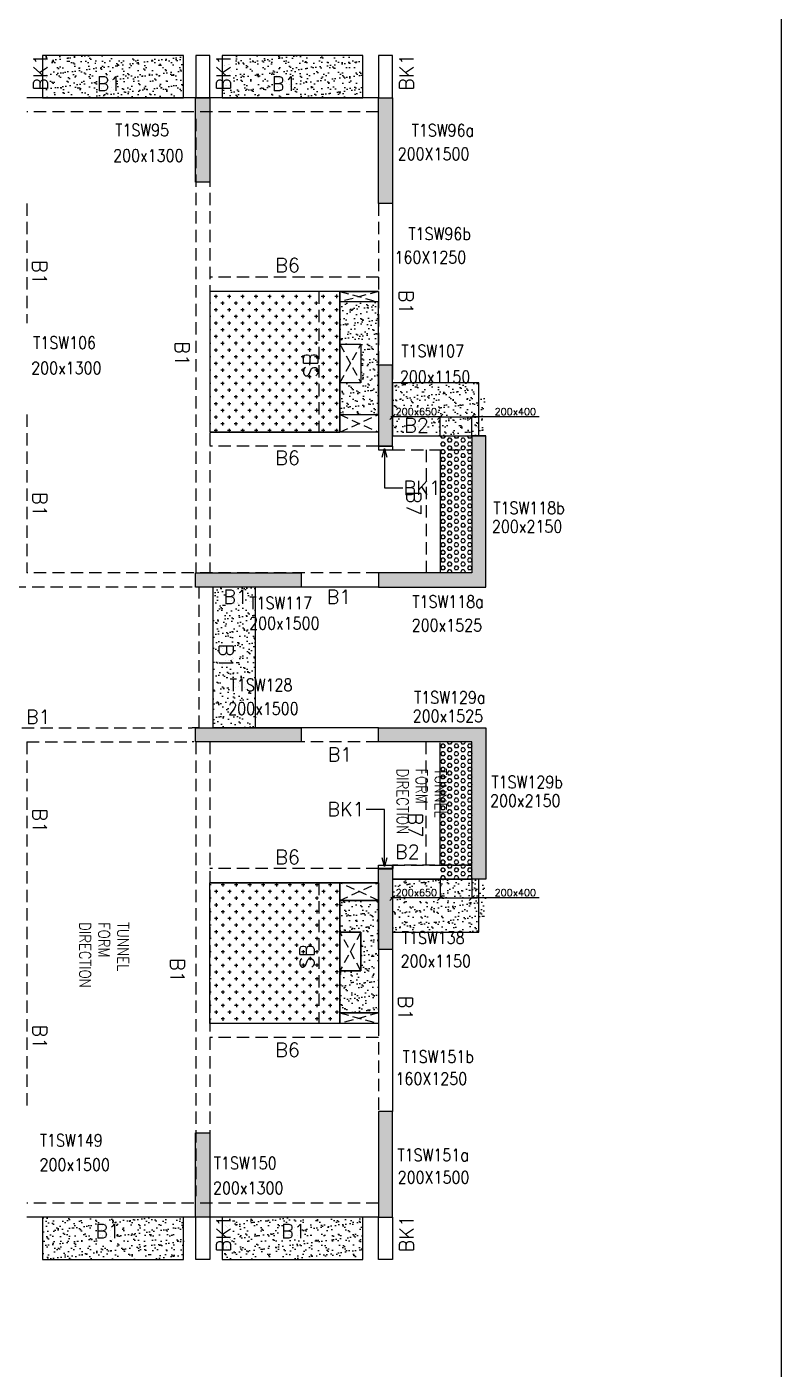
# Model space of a CAD drawing. Header units: millimetres. Extents: x 1078357 to 2594950, y -5122486 to -4636555.
# Drawn here: x 2249430 to 2260152, y -4676212 to -4657145 of the extents above; entities that cross this region are included whole.
import ezdxf

# ---------------------------------------------------------------- set-up
doc = ezdxf.new("R2010")
doc.units = ezdxf.units.MM
doc.header["$PDMODE"] = 35
for name, pattern in [('CONTINOUS', [0]), ('HIDDEN', [0.375, 0.25, -0.125]), ('New Retail block$0$CONTINOUS', [0])]:
    doc.linetypes.add(name, pattern=pattern)
doc.layers.get('0').update_dxf_attribs({"lineweight": 0})
doc.layers.get('Defpoints').update_dxf_attribs({"lineweight": 0})
for name, color, linetype, lineweight in [('A-_ANOTDIMA_D-', 6, 'Continuous', 13), ('Boundary', 40, 'Continuous', 30), ('COL. NO.', 30, 'Continuous', 25), ('COL. SIZE', 7, 'Continuous', 25), ('DIM', 9, 'Continuous', 25), ('HATCH', 8, 'Continuous', 30)]:
    doc.layers.add(name, color=color, linetype=linetype, lineweight=lineweight)
for name, color, linetype in [('B-200x325', 201, 'HIDDEN'), ('B-200x400', 44, 'HIDDEN'), ('DROP SLAB', 8, 'Continuous'), ('S-BEAM', 3, 'HIDDEN'), ('S-BEAM NO.', 6, 'Continuous'), ('S-COLUMN', 1, 'Continuous'), ('S-CUTOUT', 8, 'HIDDEN'), ('S-SLAB-PROJECTION', 54, 'New Retail block$0$CONTINOUS'), ('SLAB FOLD', 8, 'Continuous'), ('TEXT', 7, 'Continuous')]:
    doc.layers.add(name, color=color, linetype=linetype)
doc.styles.add('Roman', font='romans')
doc.styles.add('ROMANS', font='romans.shx', dxfattribs={"width": 0.85})
doc.dimstyles.new('HARESH', dxfattribs={"dimtxt": 150, "dimasz": 75, "dimexe": 0, "dimexo": 0, "dimgap": 25, "dimtad": 1, "dimdec": 0, "dimdsep": 46, "dimtxsty": 'Roman', "dimblk": 'OBLIQUE', "dimcen": 225, "dimdle": 25, "dimclrd": 2, "dimclre": 2, "dimclrt": 7, "dimadec": 8, "dimazin": 1, "dimtfac": 1, "dimtdec": 0, "dimtmove": 0, "dimatfit": 0, "dimfxl": 1, "dimlwd": -1, "dimlwe": -1, "dimarcsym": 0})
pattern_1 = [(37.4701541, (-740503.51, 9329417.72), (-4.7236114, 146.8264517), [0, -115.824, 0, -129.54, 0, -123.825]), (7.4701541, (-740503.51, 9329417.72), (134.9689868, 214.9772528), [0, -62.484, 0, -104.394, 0, -40.005]), (327.4701541, (-740597.24, 9329417.77), (237.2979035, 0.3075449), [0, -38.1, 0, -137.16, 0, -179.07]), (317.4701541, (-740597.24, 9329417.77), (229.1017424, 66.759465), [0, -19.05, 0, -89.916, 0, -102.87])]
pattern_2 = [(37.4701541, (-1837728.23, 14013436.91), (-4.72361136, 146.8264517), [0, -115.824, 0, -129.54, 0, -123.825]), (7.4701541, (-1837728.23, 14013436.9), (134.9689868, 214.9772528), [0, -62.484, 0, -104.394, 0, -40.005]), (327.4701541, (-1837821.95, 14013436.96), (237.2979035, 0.3075449), [0, -38.1, 0, -137.16, 0, -179.07]), (317.4701541, (-1837821.95, 14013436.96), (229.1017424, 66.759465), [0, -19.05, 0, -89.916, 0, -102.87])]
pattern_3 = [(37.4701541, (-1837728.33, 14013436.91), (-4.72361136, 146.8264517), [0, -115.824, 0, -129.54, 0, -123.825]), (7.4701541, (-1837728.33, 14013436.9), (134.9689868, 214.9772528), [0, -62.484, 0, -104.394, 0, -40.005]), (327.4701541, (-1837822.05, 14013436.96), (237.2979035, 0.3075449), [0, -38.1, 0, -137.16, 0, -179.07]), (317.4701541, (-1837822.05, 14013436.96), (229.1017424, 66.759465), [0, -19.05, 0, -89.916, 0, -102.87])]
pattern_4 = [(180, (1070830.067, 207871.68), (-7e-15, -54.99261315), [31.75, -63.5]), (300, (1070830.067, 207871.68), (47.625, 27.4963066), [31.75, -63.5]), (240, (1070798.317, 207871.68), (47.625, -27.4963066), [31.75, -63.5])]

# ---------------------------------------------------------------- blocks, each defined once
blk = doc.blocks.new('_Oblique')
at = {"color": 0, "linetype": 'ByBlock', "lineweight": -2}
blk.add_line((-0.5, -0.5), (0.5, 0.5), dxfattribs=at)
blk = doc.blocks.new('*D1505')
at = {"layer": 'Defpoints', "color": 0, "ltscale": 700, "transparency": 16777216}
for p in [(2255754, -4662686), (2255304, -4662953, 0), (2255754, -4662953, 0)]:
    blk.add_point(p, dxfattribs=at)
at = {"layer": 'DIM', "color": 2, "ltscale": 700, "transparency": 16777216}
for p, q in [((2255304, -4662686), (2255229, -4662686)), ((2255304, -4662953), (2255304, -4662686)), ((2255304, -4662686), (2255754, -4662686)), ((2255304, -4662686), (2255754, -4662686)), ((2255754, -4662953), (2255754, -4662686)), ((2255754, -4662686), (2255829, -4662686)), ((2256711, -4662686), (2255754, -4662686))]:
    blk.add_line(p, q, dxfattribs=at)
at = {"layer": 'DIM', "color": 2, "ltscale": 700, "transparency": 16777216, "xscale": 75, "yscale": 75, "zscale": 75}
blk.add_blockref('_Oblique', (2255304, -4662686), dxfattribs=at)
at = {"layer": 'DIM', "color": 2, "ltscale": 700, "transparency": 16777216, "xscale": 75, "yscale": 75, "zscale": 75, "rotation": 180}
blk.add_blockref('_Oblique', (2255754, -4662686), dxfattribs=at)
at = {"layer": 'DIM', "color": 7, "ltscale": 700, "transparency": 16777216, "insert": (2256374, -4662611), "char_height": 150, "attachment_point": 5, "style": 'Roman'}
blk.add_mtext('{\\H0.666667x;200x400}', dxfattribs=at)
blk = doc.blocks.new('*D1506')
at = {"layer": 'Defpoints', "color": 0, "ltscale": 700, "transparency": 16777216}
for p in [(2254629, -4662686), (2254629, -4662953, 0), (2255304, -4662953)]:
    blk.add_point(p, dxfattribs=at)
at = {"layer": 'DIM', "color": 2, "ltscale": 700, "transparency": 16777216}
for p, q in [((2255329, -4662686), (2254604, -4662686)), ((2254629, -4662953), (2254629, -4662686)), ((2255304, -4662953), (2255304, -4662686))]:
    blk.add_line(p, q, dxfattribs=at)
at = {"layer": 'DIM', "color": 2, "ltscale": 700, "transparency": 16777216, "xscale": 75, "yscale": 75, "zscale": 75, "rotation": 180}
blk.add_blockref('_Oblique', (2254629, -4662686), dxfattribs=at)
at = {"layer": 'DIM', "color": 2, "ltscale": 700, "transparency": 16777216, "xscale": 75, "yscale": 75, "zscale": 75}
blk.add_blockref('_Oblique', (2255304, -4662686), dxfattribs=at)
at = {"layer": 'DIM', "color": 7, "ltscale": 700, "transparency": 16777216, "insert": (2254967, -4662611), "char_height": 150, "attachment_point": 5, "style": 'Roman'}
blk.add_mtext('{\\H0.666667x;200x650}', dxfattribs=at)
blk = doc.blocks.new('*D1523')
at = {"layer": 'Defpoints', "color": 0, "ltscale": 700, "transparency": 16777216}
for p in [(2255304, -4669253, 0), (2255754, -4669253, 0), (2255754, -4669519)]:
    blk.add_point(p, dxfattribs=at)
at = {"layer": 'DIM', "color": 2, "ltscale": 700, "transparency": 16777216}
for p, q in [((2255304, -4669253), (2255304, -4669519)), ((2255754, -4669253), (2255754, -4669519)), ((2255304, -4669519), (2255229, -4669519)), ((2255304, -4669519), (2255754, -4669519)), ((2255304, -4669519), (2255754, -4669519)), ((2255754, -4669519), (2255829, -4669519)), ((2256711, -4669519), (2255754, -4669519))]:
    blk.add_line(p, q, dxfattribs=at)
at = {"layer": 'DIM', "color": 2, "ltscale": 700, "transparency": 16777216, "xscale": 75, "yscale": 75, "zscale": 75}
blk.add_blockref('_Oblique', (2255304, -4669519), dxfattribs=at)
at = {"layer": 'DIM', "color": 2, "ltscale": 700, "transparency": 16777216, "xscale": 75, "yscale": 75, "zscale": 75, "rotation": 180}
blk.add_blockref('_Oblique', (2255754, -4669519), dxfattribs=at)
at = {"layer": 'DIM', "color": 7, "ltscale": 700, "transparency": 16777216, "insert": (2256374, -4669444), "char_height": 150, "attachment_point": 5, "style": 'Roman'}
blk.add_mtext('{\\H0.666667x;200x400}', dxfattribs=at)
blk = doc.blocks.new('*D1524')
at = {"layer": 'Defpoints', "color": 0, "ltscale": 700, "transparency": 16777216}
for p in [(2254629, -4669253, 0), (2255304, -4669253), (2254629, -4669519)]:
    blk.add_point(p, dxfattribs=at)
at = {"layer": 'DIM', "color": 2, "ltscale": 700, "transparency": 16777216}
for p, q in [((2254629, -4669253), (2254629, -4669519)), ((2255304, -4669253), (2255304, -4669519)), ((2255329, -4669519), (2254604, -4669519))]:
    blk.add_line(p, q, dxfattribs=at)
at = {"layer": 'DIM', "color": 2, "ltscale": 700, "transparency": 16777216, "xscale": 75, "yscale": 75, "zscale": 75, "rotation": 180}
blk.add_blockref('_Oblique', (2254629, -4669519), dxfattribs=at)
at = {"layer": 'DIM', "color": 2, "ltscale": 700, "transparency": 16777216, "xscale": 75, "yscale": 75, "zscale": 75}
blk.add_blockref('_Oblique', (2255304, -4669519), dxfattribs=at)
at = {"layer": 'DIM', "color": 7, "ltscale": 700, "transparency": 16777216, "insert": (2254967, -4669444), "char_height": 150, "attachment_point": 5, "style": 'Roman'}
blk.add_mtext('{\\H0.666667x;200x650}', dxfattribs=at)
blk = doc.blocks.new('G$CD63B60BD')
at = {"layer": 'COL. NO.', "linetype": 'Continuous', "style": 'ROMANS', "width": 0.85}
for s, p in [('T1SW95', (85332, 15354, -320)), ('T1SW96a', (89546, 15350, -320)), ('T1SW96b', (89500, 13881, -320)), ('T1SW106', (84166, 12333, -320)), ('T1SW107', (89398, 12216, -320)), ('T1SW118b', (90707, 9987, -320)), ('T1SW117', (87238, 8637, -320)), ('T1SW118a', (89556, 8656, -320)), ('T1SW128', (86958, 7473, -320)), ('T1SW129a', (89580, 7294, -320)), ('T1SW129b', (90680, 6092, -320)), ('T1SW138', (89406, 3882, -320)), ('T1SW151b', (89416, 2192, 0)), ('T1SW149', (84261, 1002, -320)), ('T1SW151a', (89344, 796, 0)), ('T1SW150', (86734, 680, -320))]:
    blk.add_text(s, height=175, dxfattribs=at).set_placement(p)
at = {"layer": 'COL. SIZE', "linetype": 'Continuous', "style": 'ROMANS', "width": 0.85}
for s, p in [('200x1300', (85302, 14992, -320)), ('200X1500', (89347, 15016, -320)), ('160X1250', (89301, 13548, -320)), ('200x1300', (84137, 11973, -320)), ('200x1150', (89378, 11848, -320)), ('200x2150', (90686, 9723, -320)), ('200x1500', (87235, 8349, -320)), ('200x1525', (89546, 8321, -320)), ('200x1500', (86938, 7137, -320)), ('200x1525', (89560, 7030, -320)), ('200x2150', (90660, 5828, -320)), ('200x1150', (89388, 3550, -320)), ('160X1250', (89315, 1879, 0)), ('200x1500', (84256, 658, -320)), ('200X1500', (89347, 479, 0)), ('200x1300', (86722, 327, -320))]:
    blk.add_text(s, height=175, dxfattribs=at).set_placement(p)

msp = doc.modelspace()

# ---------------------------------------------------------------- hatches: boundary and pattern name
at = {"layer": 'DROP SLAB'}
h = msp.add_hatch(dxfattribs=at)
h.set_pattern_fill('CROSS', color=8, scale=15, angle=0.03079)
h.set_pattern_definition([(180.03079016, (-1099062.11, 9379553.9), (-95.1987999, -95.3011726), [47.625, -142.875]), (270.03079016, (-1099085.93, 9379577.7), (95.3011726, -95.1987999), [47.625, -142.875])])
h.paths.add_polyline_path([(2253880.5, -4660902.7), (2252029.6, -4660902.7), (2252029.6, -4662902.5), (2253880.5, -4662902.5)])
h = msp.add_hatch(dxfattribs=at)
h.set_pattern_fill('CROSS', color=8, scale=15, angle=0.03079)
h.set_pattern_definition([(180.03079016, (-2196286.82, 14063573.08), (-95.1987999, -95.3011726), [47.625, -142.875]), (270.03079016, (-2196310.65, 14063596.88), (95.3011726, -95.1987999), [47.625, -142.875])])
h.paths.add_polyline_path([(2253879.7, -4671302.4), (2252029.6, -4671302.3), (2252029.6, -4669302.5), (2253879.7, -4669302.6)])
at = {"layer": 'HATCH'}
h = msp.add_hatch(dxfattribs=at)
h.set_pattern_fill('AR-SAND', color=8, scale=3, angle=179.97015)
h.set_pattern_definition(pattern_1)
h.paths.add_polyline_path([(2251655, -4657552.5), (2249655, -4657552.5), (2249655, -4658152.5), (2251655, -4658152.5)])
h = msp.add_hatch(dxfattribs=at)
h.set_pattern_fill('AR-SAND', color=8, scale=3, angle=179.97015)
h.set_pattern_definition(pattern_1)
h.paths.add_polyline_path([(2254205, -4657552.5), (2252205, -4657552.5), (2252205, -4658152.5), (2254205, -4658152.5)])
h = msp.add_hatch(dxfattribs=at)
h.set_pattern_fill('AR-SAND', color=8, scale=3, angle=0.02985)
h.set_pattern_definition([(37.47015413, (-2777618.04, 18697492.89), (-4.72361136, 146.8264517), [0, -115.824, 0, -129.54, 0, -123.825]), (7.4701541, (-2777618.04, 18697492.9), (134.9689868, 214.9772528), [0, -62.484, 0, -104.394, 0, -40.005]), (327.4701541, (-2777711.77, 18697492.94), (237.2979035, 0.3075449), [0, -38.1, 0, -137.16, 0, -179.07]), (317.4701541, (-2777711.77, 18697492.94), (229.1017424, 66.759465), [0, -19.05, 0, -89.916, 0, -102.87])])
edge = h.paths.add_edge_path()
edge.add_line((2254415, -4661052.5), (2253880.5, -4661052.5))
edge.add_line((2253880.5, -4661052.5), (2253880.5, -4661652.5))
edge.add_line((2253880.5, -4661652.5), (2254179.6, -4661652.5))
edge.add_line((2254179.6, -4661652.5), (2254179.6, -4662202.5))
edge.add_line((2254179.6, -4662202.5), (2253879.6, -4662202.5))
edge.add_line((2253879.6, -4662202.5), (2253879.6, -4662652.5))
edge.add_line((2253879.6, -4662652.5), (2254429.6, -4662652.5))
edge.add_line((2254429.6, -4662652.5), (2254429.6, -4661052.5))
h = msp.add_hatch(dxfattribs=at)
h.set_pattern_fill('AR-SAND', color=8, scale=3, angle=179.97015)
h.set_pattern_definition(pattern_3)
h.paths.add_polyline_path([(2255854.6, -4662202.5), (2254629.9, -4662202.5), (2254629.9, -4662952.5), (2255854.6, -4662952.5)])
h = msp.add_hatch(dxfattribs=at)
h.set_pattern_fill('AR-SAND', color=8, scale=3, angle=179.97015)
h.set_pattern_definition(pattern_2)
h.paths.add_polyline_path([(2255955, -4662352.5), (2254630, -4662352.5), (2254630, -4662952.5), (2255955, -4662952.5)])
at = {"layer": 'HATCH', "ltscale": 1000}
h = msp.add_hatch(dxfattribs=at)
h.set_pattern_fill('HEX', color=8, scale=10, angle=180)
h.set_pattern_definition(pattern_4)
h.paths.add_polyline_path([(2255754.6, -4664892), (2255304.6, -4664892), (2255304.5, -4662952.5), (2255754.5, -4662952.5)])
at = {"layer": 'HATCH'}
h = msp.add_hatch(dxfattribs=at)
h.set_pattern_fill('AR-SAND', color=8, scale=3, angle=179.97015)
h.set_pattern_definition([(37.4701541, (-1834553.21, 14016186.91), (-4.72361136, 146.8264517), [0, -115.824, 0, -129.54, 0, -123.825]), (7.4701541, (-1834553.21, 14016186.9), (134.9689868, 214.9772528), [0, -62.484, 0, -104.394, 0, -40.005]), (327.4701541, (-1834646.94, 14016186.96), (237.2979035, 0.3075449), [0, -38.1, 0, -137.16, 0, -179.07]), (317.4701541, (-1834646.94, 14016186.96), (229.1017424, 66.759465), [0, -19.05, 0, -89.916, 0, -102.87])])
h.paths.add_polyline_path([(2252680, -4665102.5), (2252080, -4665102.5), (2252080, -4667102.5), (2252680, -4667102.5)])
at = {"layer": 'HATCH', "ltscale": 1000}
h = msp.add_hatch(dxfattribs=at)
h.set_pattern_fill('HEX', color=8, scale=10, angle=180)
h.set_pattern_definition(pattern_4)
h.paths.add_polyline_path([(2255754.8, -4669252.5), (2255304.8, -4669252.5), (2255304.8, -4667302.6), (2255754.8, -4667302.6)])
at = {"layer": 'HATCH'}
h = msp.add_hatch(dxfattribs=at)
h.set_pattern_fill('AR-SAND', color=8, scale=3, angle=179.97015)
h.set_pattern_definition(pattern_3)
h.paths.add_polyline_path([(2255854.6, -4669252.5), (2254629.9, -4669252.5), (2254629.9, -4670002.5), (2255854.6, -4670002.5)])
h = msp.add_hatch(dxfattribs=at)
h.set_pattern_fill('AR-SAND', color=8, scale=3, angle=179.97015)
h.set_pattern_definition(pattern_2)
h.paths.add_polyline_path([(2255955, -4669252.5), (2254630, -4669252.5), (2254630, -4669852.5), (2255955, -4669852.5)])
h = msp.add_hatch(dxfattribs=at)
h.set_pattern_fill('AR-SAND', color=8, scale=3, angle=359.97015)
h.set_pattern_definition([(37.47015413, (-2767953.5, 18697456.11), (-4.72361136, 146.8264517), [0, -115.824, 0, -129.54, 0, -123.825]), (7.4701541, (-2767953.5, 18697456.11), (134.9689868, 214.9772528), [0, -62.484, 0, -104.394, 0, -40.005]), (327.4701541, (-2768047.23, 18697456.16), (237.2979035, 0.3075449), [0, -38.1, 0, -137.16, 0, -179.07]), (317.4701541, (-2768047.23, 18697456.16), (229.1017424, 66.759465), [0, -19.05, 0, -89.916, 0, -102.87])])
h.paths.add_polyline_path([(2254429.7, -4671152.5), (2253879.7, -4671152.5), (2253879.7, -4670552.5), (2254179.6, -4670552.5), (2254179.6, -4670002.5), (2253879.7, -4670002.6), (2253879.7, -4669552.5), (2254429.6, -4669552.5)])
h = msp.add_hatch(dxfattribs=at)
h.set_pattern_fill('AR-SAND', color=8, scale=3, angle=179.97015)
h.set_pattern_definition([(37.47015413, (-2933627.94, 18697456.1), (-4.72361136, 146.8264517), [0, -115.824, 0, -129.54, 0, -123.825]), (7.4701541, (-2933627.94, 18697456.1), (134.9689868, 214.9772528), [0, -62.484, 0, -104.394, 0, -40.005]), (327.4701541, (-2933721.67, 18697456.14), (237.2979035, 0.3075449), [0, -38.1, 0, -137.16, 0, -179.07]), (317.4701541, (-2933721.67, 18697456.14), (229.1017424, 66.759465), [0, -19.05, 0, -89.916, 0, -102.87])])
h.paths.add_polyline_path([(2251655, -4674052.5), (2249655, -4674052.5), (2249655, -4674652.5), (2251655, -4674652.5)])
h = msp.add_hatch(dxfattribs=at)
h.set_pattern_fill('AR-SAND', color=8, scale=3, angle=179.97015)
h.set_pattern_definition([(37.47015413, (-2936177.94, 18697456.1), (-4.72361136, 146.8264517), [0, -115.824, 0, -129.54, 0, -123.825]), (7.4701541, (-2936177.94, 18697456.1), (134.9689868, 214.9772528), [0, -62.484, 0, -104.394, 0, -40.005]), (327.4701541, (-2936271.67, 18697456.14), (237.2979035, 0.3075449), [0, -38.1, 0, -137.16, 0, -179.07]), (317.4701541, (-2936271.67, 18697456.14), (229.1017424, 66.759465), [0, -19.05, 0, -89.916, 0, -102.87])])
h.paths.add_polyline_path([(2254205, -4674052.5), (2252205, -4674052.5), (2252205, -4674652.5), (2254205, -4674652.5)])
at = {"layer": 'S-COLUMN', "lineweight": 25}
h = msp.add_hatch(color=1, dxfattribs=at)
h.dxf.hatch_style = 1
h.paths.add_polyline_path([(2251829.6, -4659352.6), (2252029.6, -4659352.6), (2252029.6, -4658152.6), (2251829.6, -4658152.6)])
at = {"layer": 'S-COLUMN', "lineweight": 25, "extrusion": (-1.00316e-06, 2.11765e-11, 1)}
h = msp.add_hatch(color=1, dxfattribs=at)
h.dxf.hatch_style = 1
h.paths.add_polyline_path([(2254429.6, -4658152.6), (2254629.6, -4658152.6), (2254629.6, -4659652.5), (2254429.6, -4659652.5)])
h = msp.add_hatch(color=1, dxfattribs=at)
h.dxf.hatch_style = 1
h.paths.add_polyline_path([(2254429.6, -4663102.6), (2254629.6, -4663102.6), (2254629.6, -4661952.5), (2254429.6, -4661952.5)])
h = msp.add_hatch(color=1, dxfattribs=at)
h.dxf.hatch_style = 1
h.paths.add_polyline_path([(2255754.6, -4664902.6), (2254429.6, -4664902.6), (2254429.6, -4665102.6), (2255954.6, -4665102.6), (2255954.6, -4662952.6), (2255754.6, -4662952.6)])
at = {"layer": 'S-COLUMN', "lineweight": 25}
h = msp.add_hatch(color=1, dxfattribs=at)
h.dxf.hatch_style = 1
h.paths.add_polyline_path([(2251829.6, -4664902.5), (2253329.6, -4664902.5), (2253329.6, -4665102.5), (2251829.6, -4665102.5)])
h = msp.add_hatch(color=1, dxfattribs=at)
h.dxf.hatch_style = 1
h.paths.add_polyline_path([(2251829.6, -4667102.5), (2253329.6, -4667102.5), (2253329.6, -4667302.5), (2251829.6, -4667302.5)])
h = msp.add_hatch(color=1, dxfattribs=at)
h.dxf.hatch_style = 1
h.paths.add_polyline_path([(2255754.6, -4667302.6), (2254429.6, -4667302.6), (2254429.6, -4667102.6), (2255954.6, -4667102.6), (2255954.6, -4669252.6), (2255754.6, -4669252.6)])
h = msp.add_hatch(color=1, dxfattribs=at)
h.dxf.hatch_style = 1
h.paths.add_polyline_path([(2254429.6, -4669102.6), (2254629.6, -4669102.6), (2254629.6, -4670252.6), (2254429.6, -4670252.6)])
h = msp.add_hatch(color=1, dxfattribs=at)
h.dxf.hatch_style = 1
h.paths.add_polyline_path([(2254429.6, -4674052.6), (2254629.6, -4674052.6), (2254629.6, -4672552.5), (2254429.6, -4672552.5)])
h = msp.add_hatch(color=1, dxfattribs=at)
h.dxf.hatch_style = 1
h.paths.add_polyline_path([(2252029.6, -4672852.5), (2252029.6, -4674052.6), (2251829.6, -4674052.6), (2251829.6, -4672852.5)])

# ---------------------------------------------------------------- linework, layer by layer
at = {"layer": 'B-200x400', "linetype": 'HIDDEN', "ltscale": 500}
msp.add_line((2255304.5, -4669052.5, 0), (2255754.5, -4669052.5, 0), dxfattribs=at)
at = {"layer": 'B-200x400', "linetype": 'ByBlock', "ltscale": 500}
msp.add_line((2255304.5, -4669252.5, 0), (2255754.5, -4669252.5, 0), dxfattribs=at)
at = {"layer": 'Boundary', "ltscale": 700, "elevation": 0}
msp.add_lwpolyline([(2156000.8, -4636994.1), (2260152.3, -4636994.1), (2260152.3, -4685834.5), (2156000.8, -4685834.5)], close=True, dxfattribs=at)
at = {"layer": 'DROP SLAB', "color": 3, "linetype": 'CONTINOUS', "ltscale": 500, "elevation": 0}
for points in [[(2253880.5, -4660902.7), (2252029.6, -4660902.7), (2252029.6, -4662902.5), (2253880.5, -4662902.5)], [(2253879.6, -4660902.7), (2254429.6, -4660902.7), (2254429.6, -4661052.5), (2253879.6, -4661052.5)], [(2253879.7, -4661652.5), (2254179.6, -4661652.5), (2254179.6, -4662202.5), (2253879.7, -4662202.5)], [(2253880, -4662652.6), (2254429.8, -4662652.6), (2254429.8, -4662902.6), (2253880, -4662902.6)], [(2253879.7, -4671302.4), (2252029.6, -4671302.3), (2252029.6, -4669302.5), (2253879.7, -4669302.6)], [(2254429.5, -4669552.5), (2253879.7, -4669552.5), (2253879.7, -4669302.6), (2254429.5, -4669302.6)], [(2254179.6, -4670552.5), (2253879.7, -4670552.5), (2253879.7, -4670002.5), (2254179.6, -4670002.5)], [(2254429.7, -4671302.3), (2253879.6, -4671302.3), (2253879.6, -4671152.5), (2254429.7, -4671152.5)]]:
    msp.add_lwpolyline(points, close=True, dxfattribs=at)
at = {"layer": 'S-BEAM', "linetype": 'CONTINOUS', "ltscale": 700}
for p, q in [((2252029.9, -4657552.5, 0), (2251829.9, -4657552.5, 0)), ((2251829.9, -4657552.5, 0), (2251829.9, -4658152.5, 0)), ((2252029.9, -4658152.5, 0), (2252029.9, -4657552.5, 0)), ((2254629.9, -4657552.5, 0), (2254429.9, -4657552.5, 0)), ((2254429.9, -4657552.5, 0), (2254429.9, -4658152.5, 0)), ((2254629.9, -4658152.5, 0), (2254629.9, -4657552.5, 0)), ((2254430, -4658152.5, 0), (2249430, -4658152.7, 0)), ((2254630, -4659652.5, 0), (2254630, -4662152.5, 0)), ((2254630, -4662952.5, 0), (2255955, -4662952.5, 0)), ((2254430, -4665102.4, 0), (2252080, -4665102.4, 0)), ((2252080, -4667102.5, 0), (2252080, -4665102.5, 0)), ((2254430, -4667102.5, 0), (2252080, -4667102.5, 0)), ((2254629.7, -4669252.5, 0), (2255304.5, -4669252.5, 0)), ((2254630, -4670252.5, 0), (2254630, -4672552.5, 0)), ((2254430, -4674052.5, 0), (2249430, -4674052.5, 0)), ((2251829.9, -4674652.5, 0), (2251829.9, -4674052.5, 0)), ((2252029.9, -4674052.5, 0), (2252029.9, -4674652.5, 0)), ((2254429.9, -4674652.5, 0), (2254429.9, -4674052.5, 0)), ((2254629.9, -4674052.5, 0), (2254629.9, -4674652.5, 0)), ((2252029.9, -4674652.5, 0), (2251829.9, -4674652.5, 0)), ((2254629.9, -4674652.5, 0), (2254429.9, -4674652.5, 0))]:
    msp.add_line(p, q, dxfattribs=at)
at = {"layer": 'S-BEAM', "linetype": 'HIDDEN', "ltscale": 700}
for p, q in [((2254430, -4658352.5, 0), (2249430, -4658352.6, 0)), ((2251830, -4658452.6, 0), (2251830, -4664902.4, 0)), ((2252030, -4658452.6, 0), (2252030, -4664902.4, 0)), ((2249430, -4659652.5, 0), (2249430, -4661352.5, 0)), ((2254430, -4659652.5, 0), (2254430, -4662152.5, 0)), ((2254430.7, -4659952.5, 0), (2254430, -4659952.5, 0)), ((2253580.5, -4660902.7, 0), (2253580.5, -4662902.5, 0)), ((2253880.5, -4660902.7, 0), (2253880.5, -4662902.5, 0)), ((2249430, -4662652.6, 0), (2249430, -4664902.5, 0)), ((2254630, -4663152.5, 0), (2255755, -4663152.5, 0)), ((2254430, -4664902.4, 0), (2249430, -4664902.4, 0)), ((2251780, -4665102.4, 0), (2243554.8, -4665102.4, 0)), ((2251880, -4667102.5, 0), (2251880, -4665102.5, 0)), ((2247785, -4667102.5, 0), (2251780, -4667102.5, 0)), ((2251880, -4667102.5, 0), (2251780, -4667102.5, 0)), ((2249430, -4667302.5, 0), (2249430, -4672552.5, 0)), ((2249430, -4667302.5, 0), (2251780, -4667302.5, 0)), ((2254430, -4667302.5, 0), (2251780, -4667302.5, 0)), ((2251830, -4667302.5, 0), (2251830, -4673752.5, 0)), ((2252030, -4667302.5, 0), (2252030, -4673752.5, 0)), ((2254629.7, -4669052.5, 0), (2255304.5, -4669052.5, 0)), ((2255755, -4669052.5, 0), (2254630, -4669052.5, 0)), ((2253579.7, -4669302.6), (2253579.7, -4671302.4, 0)), ((2254430, -4670252.5, 0), (2254430, -4672552.5, 0)), ((2254430, -4673852.5, 0), (2249430, -4673852.5, 0))]:
    msp.add_line(p, q, dxfattribs=at)
at = {"layer": 'S-BEAM', "ltscale": 700}
for p, q in [((2254429.7, -4660702.7, 0), (2252029.7, -4660702.7, 0)), ((2254429.5, -4663102.5, 0), (2252029.7, -4663102.5, 0)), ((2255104.5, -4663152.5, 0), (2255104.5, -4664902.5)), ((2255104.5, -4669052.5, 0), (2255104.5, -4667302.5)), ((2254429.5, -4669102.5, 0), (2252029.7, -4669102.5, 0)), ((2254429.7, -4671502.3, 0), (2252029.7, -4671502.3, 0))]:
    msp.add_line(p, q, dxfattribs=at)
at = {"layer": 'S-BEAM', "linetype": 'Continuous', "ltscale": 700}
for p, q in [((2254429.7, -4660902.7, 0), (2252029.7, -4660902.7, 0)), ((2253880.5, -4660902.7, 0), (2253880.5, -4662902.5, 0)), ((2254429.5, -4662902.5, 0), (2252029.7, -4662902.5, 0)), ((2255304.5, -4663152.5, 0), (2255304.5, -4664891.9, 0)), ((2255304.5, -4669052.5, 0), (2255304.5, -4667313.1, 0)), ((2254629.6, -4669102.6, 0), (2254629.6, -4669052.6, 0)), ((2254429.5, -4669302.5, 0), (2252029.7, -4669302.5, 0)), ((2255955, -4669252.5, 0), (2254630, -4669252.5, 0)), ((2254429.7, -4671302.3, 0), (2252029.7, -4671302.3, 0))]:
    msp.add_line(p, q, dxfattribs=at)
at = {"layer": 'S-BEAM', "linetype": 'ByBlock', "ltscale": 700}
msp.add_line((2253879.7, -4669302.6), (2253879.7, -4671302.4, 0), dxfattribs=at)
at = {"layer": 'S-BEAM', "linetype": 'Continuous', "ltscale": 700, "elevation": 0}
for points in [[(2254630.1, -4663102.6), (2254430.1, -4663102.6), (2254430.1, -4663152.8), (2254630.1, -4663152.8)], [(2254630.1, -4669102.5), (2254430, -4669102.5), (2254430, -4669052.3), (2254630.1, -4669052.3)]]:
    msp.add_lwpolyline(points, close=True, dxfattribs=at)
at = {"layer": 'S-COLUMN', "color": 1, "lineweight": 25, "elevation": 0}
for points in [[(2251829.6, -4658152.6), (2252029.6, -4658152.6), (2252029.6, -4659352.6), (2251829.6, -4659352.6)], [(2251829.6, -4664902.5), (2253329.6, -4664902.5), (2253329.6, -4665102.5), (2251829.6, -4665102.5)], [(2251829.6, -4667102.5), (2253329.6, -4667102.5), (2253329.6, -4667302.5), (2251829.6, -4667302.5)], [(2254429.6, -4669102.6), (2254629.6, -4669102.6), (2254629.6, -4670252.6), (2254429.6, -4670252.6)], [(2254429.6, -4674052.6), (2254629.6, -4674052.6), (2254629.6, -4672552.5), (2254429.6, -4672552.5)], [(2251829.6, -4672852.7), (2252029.6, -4672852.7), (2252029.6, -4674052.6), (2251829.6, -4674052.6)]]:
    msp.add_lwpolyline(points, close=True, dxfattribs=at)
at = {"layer": 'S-COLUMN', "color": 1, "lineweight": 25, "extrusion": (-1.00316e-06, 2.11765e-11, 1), "elevation": -2.3}
for points in [[(2254429.6, -4658152.6), (2254629.6, -4658152.6), (2254629.6, -4659652.5), (2254429.6, -4659652.5)], [(2254429.6, -4663102.6), (2254629.6, -4663102.6), (2254629.6, -4661952.5), (2254429.6, -4661952.5)]]:
    msp.add_lwpolyline(points, close=True, dxfattribs=at)
msp.add_lwpolyline([(2255754.6, -4664902.6), (2254429.6, -4664902.6), (2254429.6, -4665102.6), (2255954.6, -4665102.6), (2255954.6, -4662952.6), (2255754.6, -4662952.6), (2255754.6, -4664902.6)], dxfattribs=at)
at = {"layer": 'S-COLUMN', "color": 1, "lineweight": 25, "elevation": 0}
msp.add_lwpolyline([(2255754.6, -4667302.6), (2254429.6, -4667302.6), (2254429.6, -4667102.6), (2255954.6, -4667102.6), (2255954.6, -4669252.6), (2255754.6, -4669252.6), (2255754.6, -4667302.6)], dxfattribs=at)
at = {"layer": 'S-CUTOUT', "ltscale": 500}
for p, q in [((2254429.6, -4660902.5, 0), (2253879.6, -4661052.5, 0)), ((2253880.5, -4660902.7, 0), (2254429.6, -4661052.5, 0)), ((2253879.6, -4661652.5, 0), (2254179.7, -4662202.5, 0)), ((2253879.6, -4662202.5, 0), (2254179.7, -4661652.5, 0)), ((2253880, -4662652.6, 0), (2254429.8, -4662902.6, 0)), ((2253880, -4662902.6, 0), (2254430, -4662652.6, 0)), ((2254429.6, -4669552.5), (2253879.6, -4669302.5, 0)), ((2253879.7, -4669552.5, 0), (2254429.5, -4669302.5, 0)), ((2254179.6, -4670552.5), (2253879.6, -4670002.5)), ((2254179.6, -4670002.5), (2253879.7, -4670552.5, 0)), ((2254429.7, -4671152.5, 0), (2253879.6, -4671302.3, 0)), ((2253879.7, -4671152.5, 0), (2254428.8, -4671302.3, 0))]:
    msp.add_line(p, q, dxfattribs=at)
at = {"layer": 'S-SLAB-PROJECTION'}
msp.add_line((2252680, -4667102.5, 0), (2252680, -4665102.4, 0), dxfattribs=at)
at = {"layer": 'S-SLAB-PROJECTION', "elevation": 0}
for points in [[(2251655, -4657552.5), (2249655, -4657552.5), (2249655, -4658152.5), (2251655, -4658152.5)], [(2254205, -4657552.5), (2252205, -4657552.5), (2252205, -4658152.5), (2254205, -4658152.5)], [(2255854.6, -4662202.5), (2254629.9, -4662202.5), (2254629.9, -4662952.5), (2255854.6, -4662952.5)], [(2255854.6, -4669252.5), (2254629.9, -4669252.5), (2254629.9, -4670002.5), (2255854.6, -4670002.5)], [(2251655, -4674052.5), (2249655, -4674052.5), (2249655, -4674652.5), (2251655, -4674652.5)], [(2254205, -4674052.5), (2252205, -4674052.5), (2252205, -4674652.5), (2254205, -4674652.5)]]:
    msp.add_lwpolyline(points, close=True, dxfattribs=at)
at = {"layer": 'SLAB FOLD', "color": 8, "ltscale": 1000, "elevation": 0}
for points in [[(2254415, -4661052.5), (2253880.5, -4661052.5), (2253880.5, -4661652.5), (2254179.6, -4661652.5), (2254179.6, -4662202.5), (2253879.6, -4662202.5), (2253879.6, -4662652.5), (2254429.6, -4662652.5), (2254429.6, -4661052.5)], [(2254429.7, -4671152.5), (2253879.7, -4671152.5), (2253879.7, -4670552.5), (2254179.6, -4670552.5), (2254179.6, -4670002.5), (2253879.7, -4670002.6), (2253879.7, -4669552.5), (2254429.6, -4669552.5), (2254429.7, -4671152.5)]]:
    msp.add_lwpolyline(points, dxfattribs=at)

# ---------------------------------------------------------------- block references
at = {"layer": 'A-_ANOTDIMA_D-', "color": 2, "ltscale": 700}
msp.add_blockref('G$CD63B60BD', (2165354.6, -4674052.5, 0), dxfattribs=at)

# ---------------------------------------------------------------- texts
at = {"layer": 'B-200x325', "linetype": 'Continuous', "ltscale": 700, "style": 'ROMANS'}
for rotation, p in [(0.00094, (2252960.1, -4660630.6, -2.7)), (0.00094, (2252960.1, -4663367.8, -2.7)), (359.99906, (2252960.1, -4669037.3, -2.7)), (359.99906, (2252960.1, -4671774.4, -2.7))]:
    msp.add_text('B6', height=200, rotation=rotation, dxfattribs=at).set_placement(p)
at = {"layer": 'S-BEAM NO.', "linetype": 'HIDDEN', "ltscale": 500, "style": 'ROMANS'}
for s, rotation, p in [('BK1', 90, (2249725.6, -4658052.2, 50)), ('BK1', 90, (2252325.6, -4658052.2, 50)), ('BK1', 90, (2254925.6, -4658052.2, 50)), ('B1', 359.99906, (2250422.9, -4658052.2, -2.7)), ('B1', 359.99906, (2252911.9, -4658052.2, -2.7)), ('B1', 269.99906, (2249512.4, -4660459.3, -2.7)), ('B1', 269.99906, (2254720.5, -4660882.6, -2.7)), ('B1', 269.99906, (2251539.2, -4661612.3, -2.7)), ('B1', 269.99906, (2249513.2, -4663754.5, -2.7)), ('B1', 359.99906, (2252223.1, -4665339.7, -2.7)), ('B1', 359.99906, (2253692, -4665339.8, -2.7)), ('B1', 269.99906, (2252163.9, -4665908.8, -2.7)), ('B1', 359.99906, (2249417.7, -4667044.5, -2.7)), ('B1', 359.99906, (2253706.4, -4667582.4, -2.7)), ('B1', 269.99906, (2249513.9, -4668248.5, -2.7)), ('B1', 269.99906, (2251471.4, -4670373.8, -2.7)), ('B1', 269.99906, (2254713.9, -4670909.1, -2.7)), ('B1', 269.99906, (2249513.9, -4671318.5, -2.7)), ('B1', 0.00094, (2250403.7, -4674352.8, -2.7)), ('B1', 0.00094, (2253044, -4674352.8, -2.7))]:
    msp.add_text(s, height=200, rotation=rotation, dxfattribs=at).set_placement(p)
at = {"layer": 'S-BEAM NO.', "linetype": 'Continuous', "ltscale": 700, "style": 'ROMANS'}
for s, rotation, p in [('SB', 90.00094, (2253564.4, -4662127, -2.7)), ('BK1', 359.99906, (2254783.2, -4663794.6, -2.7)), ('B7', 269.99866, (2254830.4, -4663737.5, -2.7)), ('BK1', 359.99906, (2253701.1, -4668358.6, -2.7)), ('B7', 269.99906, (2254856.1, -4668308.1, -2.7)), ('SB', 90.00094, (2253511.9, -4670526.8, -2.7))]:
    msp.add_text(s, height=200, rotation=rotation, dxfattribs=at).set_placement(p)
at = {"layer": 'S-BEAM NO.', "linetype": 'Continuous', "ltscale": 500, "style": 'ROMANS'}
for p in [(2254793.9, -4662905.4, -2.7), (2254663.4, -4668962, -2.7)]:
    msp.add_text('B2', height=200, dxfattribs=at).set_placement(p)
at = {"layer": 'S-BEAM NO.', "linetype": 'CONTINOUS', "ltscale": 700, "style": 'ROMANS'}
for p in [(2252325.6, -4674552.2, 50), (2254925.6, -4674552.2, 50)]:
    msp.add_text('BK1', height=200, rotation=90, dxfattribs=at).set_placement(p)
at = {"layer": 'TEXT', "char_height": 162, "width": 162, "attachment_point": 1, "rotation": 269.99906, "style": 'ROMANS'}
for insert in [(2255393.5, -4667680.2, 0.1), (2250878.8, -4669862.5, 0.1)]:
    msp.add_mtext('\\pxql;TUNNEL FORM DIRECTION', dxfattribs=dict(at, insert=insert))

# ---------------------------------------------------------------- dimensions: what is measured, and where the dimension line sits
at = {"layer": 'DIM', "ltscale": 700}
for base, p1, p2, picture, middle in [((2254629.4, -4662686.5, 0), (2255304.4, -4662952.5, 0), (2254629.4, -4662952.5, 0), '*D1506', (2254966.9, -4662611.5, 0)), ((2254629.5, -4669518.5, 0), (2255304.5, -4669252.5, 0), (2254629.5, -4669252.5, 0), '*D1524', (2254967, -4669443.5, 0))]:
    dim = msp.add_linear_dim(base=base, p1=p1, p2=p2, angle=180, text='{\\H0.666667x;200x650}', dimstyle='HARESH', override={"dimtxsty": 'Roman', "dimtmove": 1}, dxfattribs=at)
    dim.commit()
    dim.dimension.update_dxf_attribs({"geometry": picture, "text_midpoint": middle})
for base, p1, p2, picture, middle in [((2255754.4, -4662686.5, 0), (2255304.4, -4662952.5, 0), (2255754.4, -4662952.5, 0), '*D1505', (2256373.7, -4662708.2, 0)), ((2255754.5, -4669518.5, 0), (2255304.5, -4669252.5, 0), (2255754.5, -4669252.5, 0), '*D1523', (2256373.8, -4669496.8, 0))]:
    dim = msp.add_linear_dim(base=base, p1=p1, p2=p2, angle=180, text='{\\H0.666667x;200x400}', dimstyle='HARESH', override={"dimtxsty": 'Roman', "dimtmove": 1}, dxfattribs=at)
    dim.commit()
    dim.dimension.update_dxf_attribs({"geometry": picture, "text_midpoint": middle, "dimtype": 160})

# ---------------------------------------------------------------- leaders
at = {"layer": 'S-BEAM NO.', "linetype": 'Continuous', "ltscale": 700}
for points in [[(2254513.6, -4663132.9, 0), (2254513.6, -4663692.4, 0), (2254772.4, -4663692.4, 0)], [(2254513.6, -4669072.2, 0), (2254513.6, -4668260.8, 0), (2254254.7, -4668260.8, 0)]]:
    msp.add_leader(points, dimstyle='HARESH', override={"dimasz": 125, "dimgap": 25, "dimtad": 0, "dimldrblk": 'Open30'}, dxfattribs=at)

doc.saveas('drawing.dxf')
